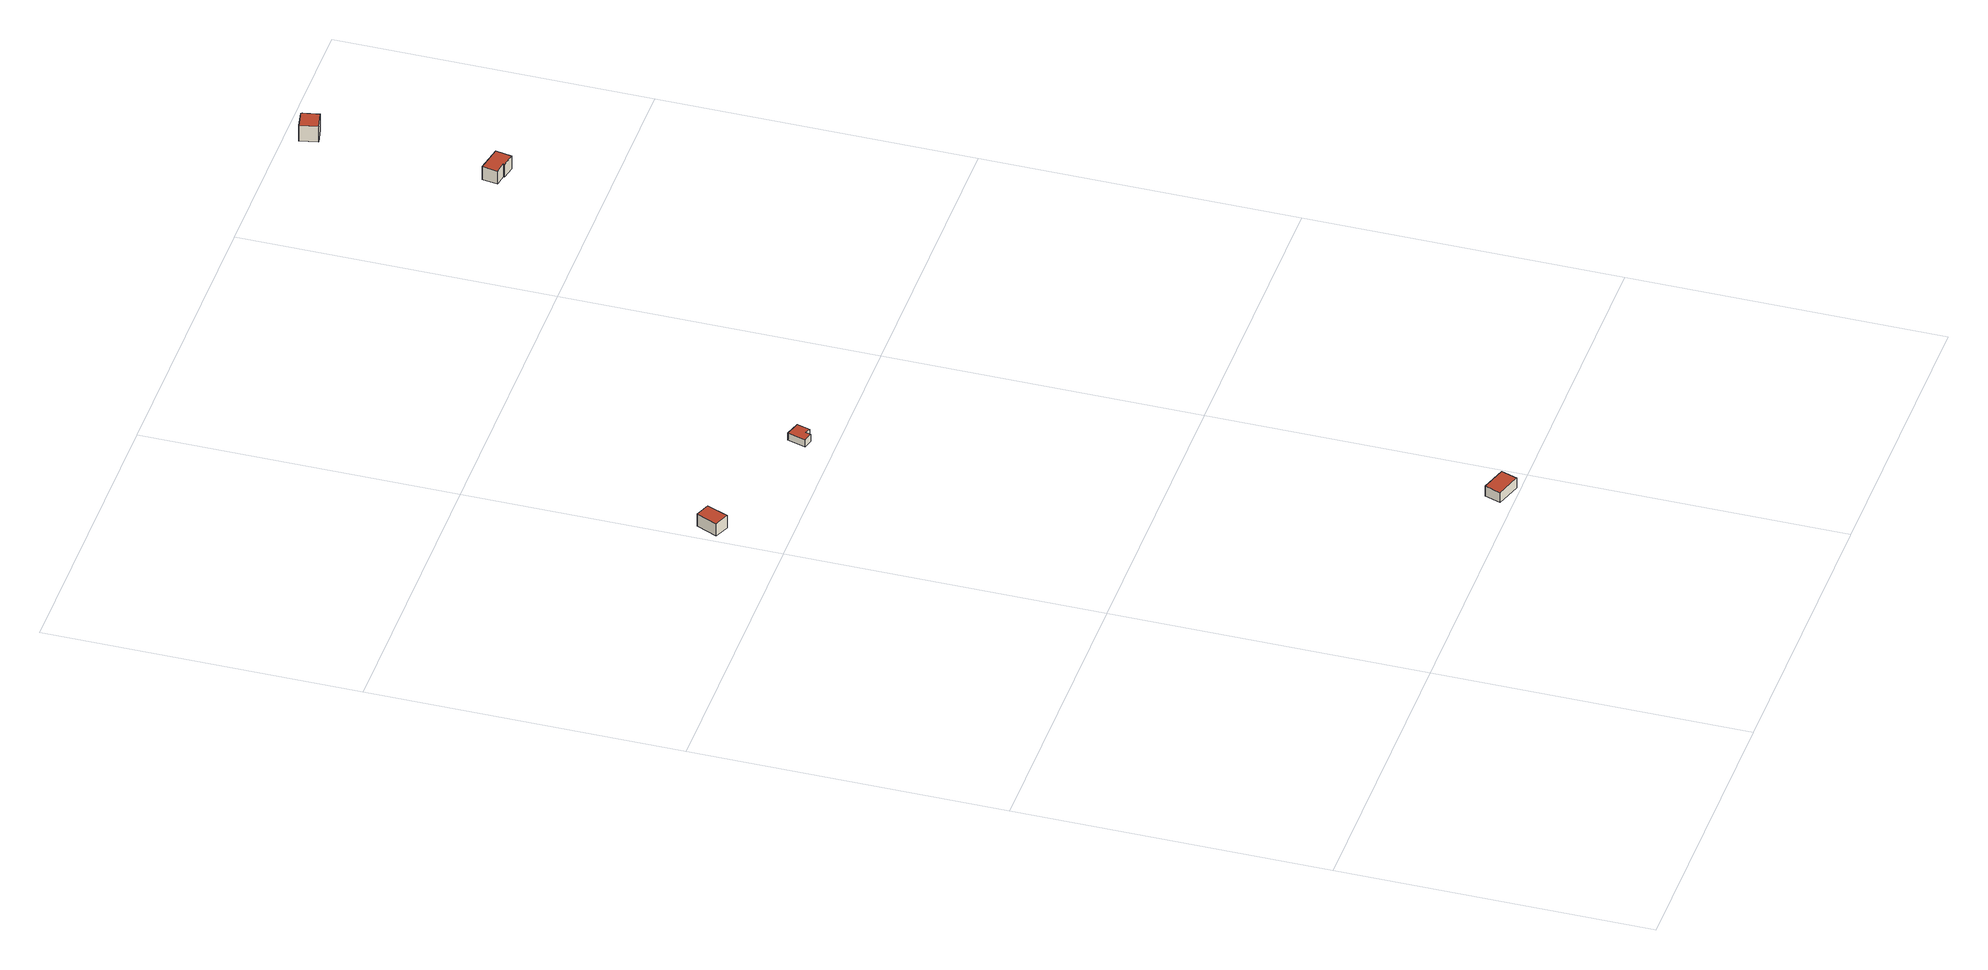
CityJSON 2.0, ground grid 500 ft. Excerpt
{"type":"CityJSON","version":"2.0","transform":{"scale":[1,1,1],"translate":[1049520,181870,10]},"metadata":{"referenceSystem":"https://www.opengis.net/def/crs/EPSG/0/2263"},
"CityObjects":{
"building1":{"type":"Building","attributes":{"name":"Bldg_3210017919","BIN":"4281021"},"geometry":[{"type":"MultiSurface","lod":"2","boundaries":[[[0,1,2,3]],[[4,5,6,7]],[[0,3,7,6]],[[1,0,6,5]],[[2,1,5,4]],[[3,2,4,7]]],"semantics":{"surfaces":[{"type":"RoofSurface","BIN":"4281021"},{"type":"GroundSurface"},{"type":"WallSurface"}],"values":[0,1,2,2,2,2]}}]},
"building2":{"type":"Building","attributes":{"name":"Bldg_3210010582","BIN":"4285569"},"geometry":[{"type":"MultiSurface","lod":"2","boundaries":[[[8,9,10,11]],[[12,13,14,15]],[[8,11,15,14]],[[9,8,14,13]],[[10,9,13,12]],[[11,10,12,15]]],"semantics":{"surfaces":[{"type":"RoofSurface","BIN":"4285569"},{"type":"GroundSurface"},{"type":"WallSurface"}],"values":[0,1,2,2,2,2]}}]},
"building3":{"type":"Building","attributes":{"name":"Garage_3511011330","BIN":"4513728"},"geometry":[{"type":"MultiSurface","lod":"2","boundaries":[[[16,17,18,19,20,21]],[[22,23,24,25,26,27]],[[22,27,21,20]],[[23,22,20,19]],[[24,23,19,18]],[[25,24,18,17]],[[26,25,17,16]],[[27,26,16,21]]],"semantics":{"surfaces":[{"type":"GroundSurface"},{"type":"RoofSurface","BIN":"4513728"},{"type":"WallSurface"}],"values":[0,1,2,2,2,2,2,2]}}]},
"building4":{"type":"Building","attributes":{"name":"Bldg_3210012899","BIN":"4280692"},"geometry":[{"type":"MultiSurface","lod":"2","boundaries":[[[28,29,30,31,32,33]],[[34,35,36,37,38,39]],[[28,33,39,38]],[[29,28,38,37]],[[30,29,37,36]],[[31,30,36,35]],[[32,31,35,34]],[[33,32,34,39]]],"semantics":{"surfaces":[{"type":"RoofSurface","BIN":"4280692"},{"type":"GroundSurface"},{"type":"WallSurface"}],"values":[0,1,2,2,2,2,2,2]}}]},
"building5":{"type":"Building","attributes":{"name":"Bldg_3210012702","BIN":"4280533"},"geometry":[{"type":"MultiSurface","lod":"2","boundaries":[[[40,41,42,43,44]],[[45,46,47,48,49,50,51]],[[52,53,54,55,56,57,58,59,60,61]],[[42,51,50,43]],[[44,43,61,60]],[[40,44,60,59]],[[41,40,59,58]],[[42,41,58,57]],[[45,51,57,56]],[[46,45,56,55]],[[47,46,55,54]],[[48,47,54,53]],[[49,48,53,52]],[[50,49,52,61]]],"semantics":{"surfaces":[{"type":"RoofSurface","BIN":"4280533"},{"type":"GroundSurface"},{"type":"WallSurface"}],"values":[0,0,1,2,2,2,2,2,2,2,2,2,2,2]}}]}
},
"vertices":[
[21,1140,32],[6,1106,32],[30,1096,32],[44,1131,32],[30,1096,9],[6,1106,9],[21,1140,9],[44,1131,9],
[435,46,21],[426,20,21],[467,7,21],[476,33,21],[467,7,3],[426,20,3],[435,46,3],[476,33,3],
[276,1043,10],[267,1046,10],[265,1038,10],[250,1042,10],[258,1071,10],[282,1064,10],[258,1071,23],[250,1042,23],[265,1038,23],[267,1046,23],[276,1043,23],[282,1064,23],
[728,1685,37],[724,1660,37],[743,1657,37],[743,1655,37],[765,1651,37],[770,1677,37],[765,1651,13],[743,1655,13],[743,1657,13],[724,1660,13],[728,1685,13],[770,1677,13],
[775,1977,25],[772,1976,25],[769,1976,25],[774,1952,25],[780,1954,25],[768,1978,42],[739,1972,42],[745,1943,42],[773,1949,42],[775,1950,42],[774,1952,42],[769,1976,42],[775,1950,13],[773,1949,13],[745,1943,13],[739,1972,13],[768,1978,13],[769,1976,13],[772,1976,13],[775,1977,13],[780,1954,13],[774,1952,13]
]}
